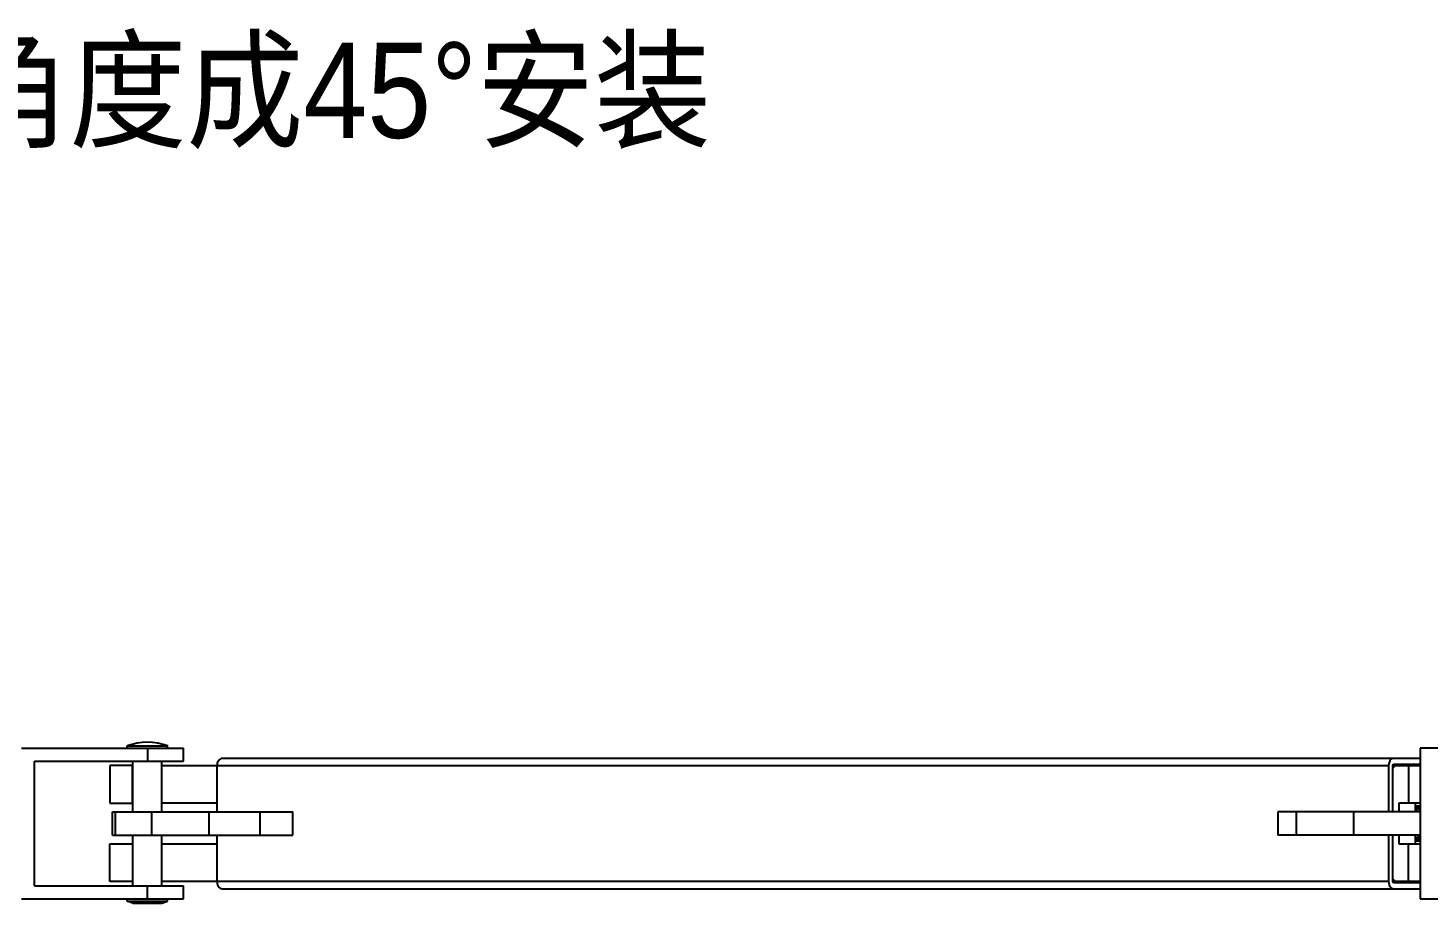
# Model space of a CAD drawing. Extents: x 921423 to 1291758, y 534425 to 1049953.
# Drawn here: x 1133189 to 1135391, y 848094 to 849470 of the extents above; entities that cross this region are included whole.
import ezdxf

# ---------------------------------------------------------------- set-up
doc = ezdxf.new("R2010")
doc.units = 0
doc.header["$LTSCALE"] = 1000
doc.header["$MEASUREMENT"] = 0
doc.layers.add('02___PRT_ALL_AXES', color=7, linetype='Continuous')
doc.styles.add('_TEL_DIM', font='SIMPLEX', dxfattribs={"width": 0.8, "height": 3.5, "bigfont": 'HZTXT'})

msp = doc.modelspace()

# ---------------------------------------------------------------- linework, layer by layer
at = {"color": 0, "linetype": 'Continuous'}
for p, q in [((1133178.6, 848337), (1133433.7, 848337)), ((1133376.8, 848337), (1133376.8, 848316.5)), ((1133433.7, 848316.5), (1133433.7, 848337)), ((1135781.4, 848337), (1135378.6, 848337)), ((1135378.6, 848337), (1135378.6, 848100)), ((1133199.1, 848120.5), (1133199.1, 848316.5)), ((1133199.1, 848316.5), (1133433.7, 848316.5)), ((1133317.5, 848309.6), (1133317.5, 848250.4)), ((1133354, 848309.6), (1133317.5, 848309.6)), ((1133353.5, 848250.4), (1133353.5, 848309.6)), ((1133399.5, 848309.6), (1135329.1, 848309.6)), ((1133486.1, 848309.6), (1133486.1, 848236.7)), ((1135378.6, 848321), (1133494.2, 848321)), ((1135329.1, 848309.6), (1135329.1, 848236.7)), ((1135335.6, 848309.6), (1135378.6, 848309.6)), ((1135335.6, 848236.7), (1135335.6, 848309.6)), ((1135337.2, 848311.9), (1135378.6, 848311.9)), ((1135360.7, 848309.6), (1135360.7, 848250.4)), ((1133317.5, 848250.4), (1133354, 848250.4)), ((1133486.1, 848250.4), (1133399.5, 848250.4)), ((1135378.6, 848250.4), (1135345.5, 848250.4)), ((1135371, 848245.8), (1135371, 848245.8)), ((1133322.1, 848200.3), (1133322.1, 848236.7)), ((1133322.1, 848236.7), (1133605.6, 848236.7)), ((1133326.8, 848200.3), (1133326.8, 848236.7)), ((1133383.6, 848200.3), (1133383.6, 848236.7)), ((1133473.8, 848200.3), (1133473.8, 848236.7)), ((1133554, 848200.3), (1133554, 848236.7)), ((1133605.6, 848200.3), (1133605.6, 848236.7)), ((1135378.6, 848236.7), (1135155.1, 848236.7)), ((1135155.1, 848236.7), (1135155.1, 848200.3)), ((1135183.9, 848236.7), (1135183.9, 848200.3)), ((1135274.1, 848236.7), (1135274.1, 848200.3)), ((1133322.1, 848200.3), (1133605.6, 848200.3)), ((1133486.1, 848200.3), (1133486.1, 848127.4)), ((1135378.6, 848200.3), (1135155.1, 848200.3)), ((1135329.1, 848200.3), (1135329.1, 848127.4)), ((1135335.6, 848127.4), (1135335.6, 848200.3)), ((1133317.5, 848127.4), (1133317.5, 848186.6)), ((1133317.5, 848186.6), (1133354, 848186.6)), ((1133353.5, 848186.6), (1133353.5, 848127.4)), ((1133399.5, 848186.6), (1133486.1, 848186.6)), ((1135345.5, 848186.6), (1135378.6, 848186.6)), ((1135360.7, 848127.4), (1135360.7, 848186.6)), ((1133199.1, 848120.5), (1133433.7, 848120.5)), ((1133354, 848127.4), (1133317.5, 848127.4)), ((1133376.8, 848100), (1133376.8, 848120.5)), ((1135329.1, 848127.4), (1133399.5, 848127.4)), ((1133433.7, 848100), (1133433.7, 848120.5)), ((1133494.2, 848116), (1135378.6, 848116)), ((1135378.6, 848127.4), (1135335.6, 848127.4)), ((1135378.6, 848125.1), (1135337.2, 848125.1)), ((1133178.6, 848100), (1133433.7, 848100)), ((1135378.6, 848100), (1135781.4, 848100))]:
    msp.add_line(p, q, dxfattribs=at)
for centre, radius, start, end in [((1135345, 848309.6), 15.9, 169.333, 180.0301), ((1135371.1, 848231), 14.9, 82.6677, 89.9838), ((1135374.9, 848231), 14.9, 90.0177, 97.7118), ((1135371, 848230.6), 15.2, 75.7622, 82.658), ((1135370.9, 848230.3), 15.6, 72.5002, 75.7671), ((1135374.9, 848231.1), 14.8, 86.29, 89.9967), ((1135374.9, 848230.9), 15, 80.5953, 86.2819), ((1135375.9, 848231), 14.9, 82.4739, 89.9828), ((1135374.9, 848230.6), 15.2, 75.9398, 80.5941), ((1135379.8, 848230.9), 14.9, 94.6388, 97.5163), ((1135375.9, 848230.8), 15.1, 79.6225, 82.4804), ((1135349.6, 848222), 26.5, 34.6383, 35.9814), ((1135349.2, 848221.7), 27, 34.026, 34.6404), ((1135353.2, 848221.8), 26.8, 34.0237, 35.416), ((1135350.4, 848213), 24.9, 326.1506, 328.2417), ((1135352.4, 848212.3), 23.6, 322.0605, 327.1819), ((1135349.8, 848213.4), 25.6, 328.236, 329.1443), ((1135350.9, 848213.2), 25.4, 327.1454, 329.0662), ((1135368.6, 848204.3), 13.1, 280.6843, 285.3402), ((1135372.5, 848203.8), 12.7, 263.07, 269.9861), ((1135368.5, 848204.5), 13.3, 285.3332, 286.4047), ((1135372.5, 848203.8), 12.6, 270.0047, 274.3395), ((1135373.5, 848203.9), 12.7, 270.0259, 278.8089), ((1135373.4, 848204.2), 13.1, 278.8155, 285.3917), ((1135377.3, 848203.9), 12.7, 261.1705, 269.9739), ((1135373.3, 848204.5), 13.3, 285.3782, 286.4026), ((1135373.2, 848204.9), 13.8, 286.4386, 292.9713), ((1135377.3, 848203.8), 12.6, 270.0047, 274.3392), ((1135377.3, 848203.9), 12.7, 274.3365, 275.599), ((1135378.3, 848203.7), 12.5, 270.0003, 271.1866)]:
    msp.add_arc(centre, radius, start, end, dxfattribs=at)
for points, knots in [([(1133494.2, 848321), (1133492, 848321), (1133487.2, 848317.6), (1133486.1, 848312.4), (1133486.1, 848309.6)], [0, 0, 0, 0, 0.440232, 1, 1, 1, 1]), ([(1135337.2, 848321), (1135335.3, 848321), (1135331.3, 848318.8), (1135329.8, 848314.8), (1135329.4, 848312.6)], [0, 0, 0, 0, 0.4468, 1, 1, 1, 1]), ([(1135335.6, 848309.6), (1135335.6, 848309.9), (1135335.6, 848310.9), (1135336.5, 848311.9), (1135337.2, 848311.9)], [0, 0, 0, 0, 0.29846, 1, 1, 1, 1]), ([(1135371, 848245.8), (1135372.4, 848245.7), (1135375, 848245.2), (1135377.4, 848244), (1135378.6, 848243.3)], [0, 0, 0, 0, 0.49066, 1, 1, 1, 1]), ([(1135378.6, 848240.1), (1135378.1, 848240.6), (1135375.8, 848242.7), (1135373.1, 848244.3), (1135371, 848245.1)], [0, 0, 0, 0, 0.263007, 1, 1, 1, 1]), ([(1135371, 848244.7), (1135371.7, 848244.4), (1135374.6, 848243), (1135377, 848240.9), (1135378.6, 848239)], [0, 0, 0, 0, 0.238978, 1, 1, 1, 1]), ([(1135376.4, 848236.8), (1135376, 848237.4), (1135374.5, 848239.5), (1135372.6, 848241.4), (1135371, 848242.5)], [0, 0, 0, 0, 0.260528, 1, 1, 1, 1]), ([(1135371, 848241.8), (1135371.4, 848241.5), (1135372.9, 848240.1), (1135374.2, 848238.6), (1135375.1, 848237.3)], [0, 0, 0, 0, 0.242618, 1, 1, 1, 1]), ([(1135378.6, 848243.9), (1135378.3, 848244), (1135377.4, 848244.5), (1135376.4, 848244.9), (1135375.6, 848245.1)], [0, 0, 0, 0, 0.253666, 1, 1, 1, 1]), ([(1135371, 848193.3), (1135371.6, 848193.7), (1135374.2, 848195.6), (1135376.3, 848198.1), (1135377.5, 848200.2)], [0, 0, 0, 0, 0.235297, 1, 1, 1, 1]), ([(1135376.6, 848200.2), (1135376.2, 848199.6), (1135374.6, 848197.2), (1135372.7, 848195.2), (1135371, 848194)], [0, 0, 0, 0, 0.26441, 1, 1, 1, 1]), ([(1135378.6, 848196.5), (1135377.5, 848195.3), (1135375.2, 848193.3), (1135372.4, 848192), (1135371, 848191.6)], [0, 0, 0, 0, 0.519467, 1, 1, 1, 1]), ([(1135372.3, 848191.7), (1135372.8, 848191.9), (1135375.1, 848192.7), (1135377.2, 848194.2), (1135378.6, 848195.4)], [0, 0, 0, 0, 0.239996, 1, 1, 1, 1]), ([(1135378.6, 848192.7), (1135378.2, 848192.5), (1135376.6, 848191.7), (1135374.8, 848191.3), (1135373.5, 848191.2)], [0, 0, 0, 0, 0.256497, 1, 1, 1, 1]), ([(1133486.1, 848127.4), (1133486.1, 848124.6), (1133487.2, 848119.4), (1133492, 848116), (1133494.2, 848116)], [0, 0, 0, 0, 0.559768, 1, 1, 1, 1]), ([(1135329.8, 848122.9), (1135330.3, 848121), (1135332, 848117.7), (1135335.6, 848116), (1135337.2, 848116)], [0, 0, 0, 0, 0.547859, 1, 1, 1, 1]), ([(1135337.2, 848125.1), (1135336.5, 848125.1), (1135335.6, 848126.1), (1135335.6, 848127.1), (1135335.6, 848127.4)], [0, 0, 0, 0, 0.70154, 1, 1, 1, 1])]:
    msp.add_open_spline(points, degree=3, knots=knots, dxfattribs=at)
msp.add_open_spline([(1135329.1, 848127.4), (1135329.1, 848125.9), (1135329.3, 848124.4), (1135329.8, 848122.9)], degree=3, dxfattribs=at)
at = {"layer": '02___PRT_ALL_AXES', "color": 0, "linetype": 'Continuous'}
for p, q in [((1133344.9, 848337), (1133344.9, 848340.6)), ((1133344.9, 848340.6), (1133408.6, 848340.6)), ((1133408.6, 848337), (1133408.6, 848340.6)), ((1133354, 848236.7), (1133354, 848316.5)), ((1133399.5, 848236.7), (1133399.5, 848316.5)), ((1135335.6, 848306), (1135339.2, 848309.6)), ((1135345.5, 848250.4), (1135345.5, 848236.7)), ((1135371, 848250.4), (1135371, 848236.7)), ((1133354, 848120.5), (1133354, 848200.3)), ((1133399.5, 848120.5), (1133399.5, 848200.3)), ((1135345.5, 848200.3), (1135345.5, 848186.6)), ((1135371, 848200.3), (1135371, 848186.6)), ((1135339.2, 848127.4), (1135335.6, 848131)), ((1133344.9, 848096.4), (1133344.9, 848100)), ((1133354, 848093.5), (1133344.9, 848096.4)), ((1133344.9, 848096.4), (1133408.6, 848096.4)), ((1133354, 848093.5), (1133399.5, 848093.5)), ((1133399.5, 848093.5), (1133408.6, 848096.4)), ((1133408.6, 848096.4), (1133408.6, 848100))]:
    msp.add_line(p, q, dxfattribs=at)
msp.add_arc((1133376.8, 848255.2), 91.1, 69.5127, 110.4873, dxfattribs=at)

# ---------------------------------------------------------------- texts
at = {"color": 4, "insert": (1132517.4, 849447.2), "char_height": 150, "width": 2004.75, "attachment_point": 1, "style": '_TEL_DIM'}
msp.add_mtext('\\fￋￎￌﾣﾤ|b0|i0|c134|p2;\\W0.9000000000;\\T1.0000000000;\\o\\l与垂直角度成45°安装', dxfattribs=at)

doc.saveas('drawing.dxf')
